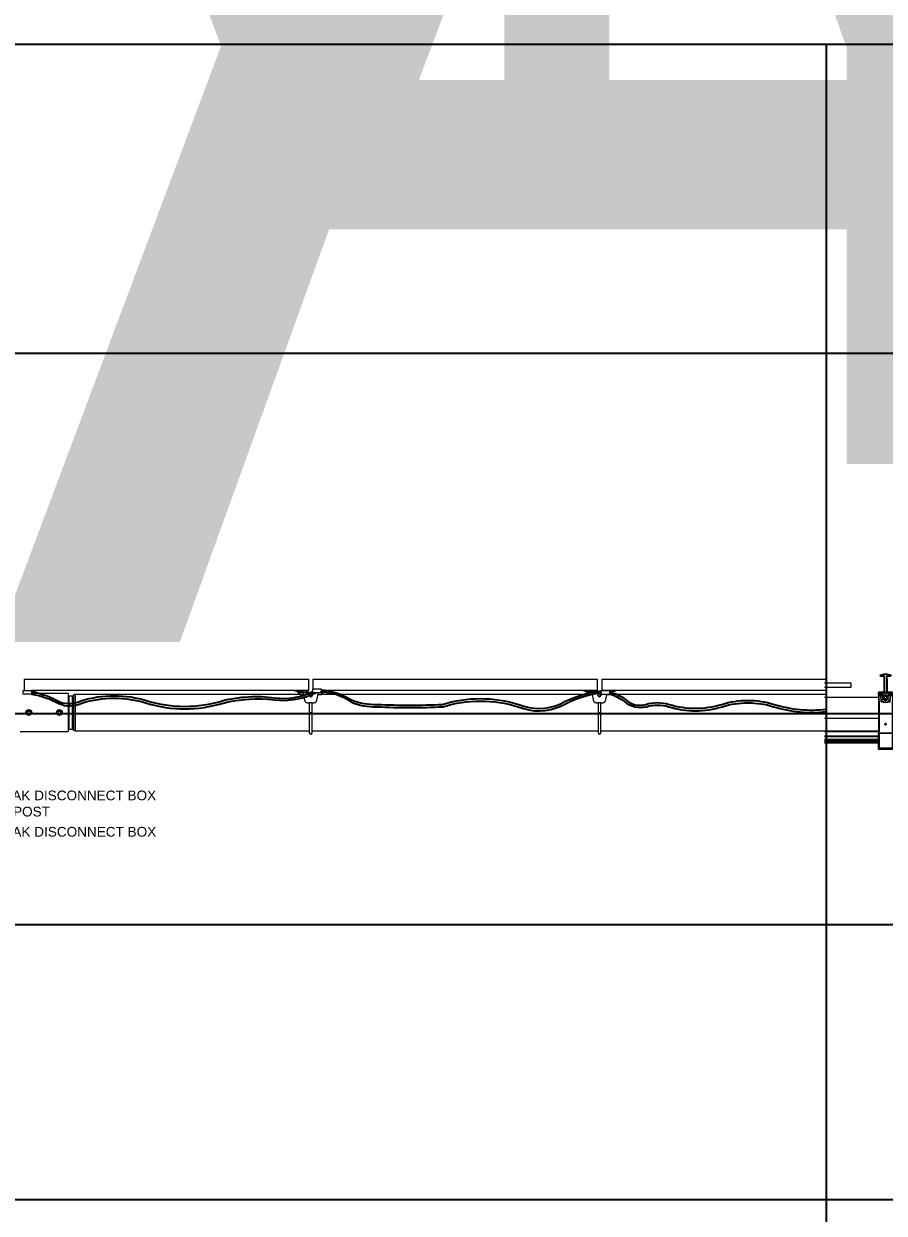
# Model space of a CAD drawing. Header units: feet. Extents: x -17 to 453, y -41 to 31.
# Drawn here: x 61.9 to 67.08, y 3.27 to 10.44 of the extents above; entities that cross this region are included whole.
import ezdxf
from ezdxf import colors
from ezdxf.entities.mleader import LeaderData, LeaderLine
from ezdxf.enums import TextEntityAlignment as Align
from ezdxf.math import Vec2, Vec3

# ---------------------------------------------------------------- set-up
doc = ezdxf.new("R2018")
doc.units = ezdxf.units.FT
doc.header["$MEASUREMENT"] = 0
for name, color, linetype in [('ATI CENTER SUPPORT', 7, 'Continuous'), ('ATI_EARTH', 34, 'Continuous'), ('DC FEEEDERS', 1, 'Continuous'), ('DC STRING CABLES', 30, 'Continuous'), ('E-DETL', 1, 'Continuous'), ('G-ANNO-TEXT', 1, 'Continuous'), ('S-ERTH', 9, 'Continuous'), ('S-TRACKER TABLE', 252, 'Continuous'), ('STRINGS', 30, 'Continuous')]:
    doc.layers.add(name, color=color, linetype=linetype)
doc.layers.add('G-NPLT', color=67, linetype='Continuous', plot=False)
doc.styles.add('NEI-A', font='arial.ttf')
doc.styles.get("Standard").update_dxf_attribs({"font": 'arial.ttf'})

# ---------------------------------------------------------------- blocks, each defined once
blk = doc.blocks.new('DETAIL_TITLE')
at = {"style": 'NEI-A', "flags": 8}
blk.add_attdef('#', text='', height=0.2, dxfattribs=at).set_placement((0.5922, -0.5109), align=Align.MIDDLE_CENTER)
at = {"lineweight": 30, "style": '', "flags": 104}
blk.add_attdef('DETAIL_TITLE', text='', height=0.2, dxfattribs=at).set_placement((0.9099, -0.5251), align=Align.BOTTOM_LEFT)
at = {"style": 'NEI-A'}
for tag, p in [('SCALE:', (0.9386, -0.7379)), ('1"_=_', (1.5474, -0.7379))]:
    blk.add_attdef(tag, text='', height=0.1, dxfattribs=at).set_placement(p, align=Align.BOTTOM_LEFT)
blk = doc.blocks.new('CLAMP')
at = {"color": 3, "linetype": 'Continuous', "lineweight": 15}
for p, q in [((-0.0144, 0.1299), (-0.0144, 0.1287)), ((-0.0048, 0.1326), (-0.0142, 0.1302)), ((-0.0048, 0.1315), (-0.0142, 0.129)), ((-0.0142, 0.1302), (-0.0142, 0.129)), ((-0.0131, 0.1275), (-0.004, 0.1275)), ((-0.0048, 0.1326), (-0.0048, 0.1315)), ((0.0048, 0.1326), (-0.0048, 0.1326)), ((0.0048, 0.1315), (-0.0048, 0.1315)), ((-0.0032, 0.1267), (-0.0032, 0.091)), ((0.0032, 0.1242), (0.0032, 0.1267)), ((0.004, 0.1275), (0.0131, 0.1275)), ((0.0048, 0.1326), (0.0048, 0.1315)), ((0.0142, 0.1302), (0.0048, 0.1326)), ((0.0142, 0.129), (0.0048, 0.1315)), ((0.0142, 0.1302), (0.0142, 0.129)), ((0.0144, 0.1299), (0.0144, 0.1287)), ((0.0032, 0.091), (0.0032, 0.1242)), ((-0.0182, 0.0808), (-0.0182, 0.0839)), ((-0.0182, 0.0782), (-0.0182, 0.0808)), ((-0.0182, 0.0808), (-0.0117, 0.0808)), ((-0.0182, 0.0782), (-0.0182, 0.0778)), ((-0.0182, 0.0782), (-0.0117, 0.0782)), ((-0.0182, 0.0778), (-0.0182, 0.0758)), ((-0.0117, 0.0778), (-0.0182, 0.0778)), ((-0.0182, 0.0758), (-0.0182, -0.0236)), ((-0.0117, 0.0758), (-0.0182, 0.0758)), ((-0.0117, 0.0828), (-0.0117, 0.0821)), ((-0.0117, 0.0821), (-0.0117, 0.0755)), ((-0.0117, 0.0652), (-0.0117, 0.0605)), ((-0.0072, 0.0839), (-0.0102, 0.0837)), ((-0.0102, 0.0839), (-0.0102, 0.0837)), ((-0.0036, 0.0766), (-0.0072, 0.0745)), ((-0.0072, 0.0704), (-0.0072, 0.0745)), ((-0.0072, 0.0662), (-0.0072, 0.0704)), ((-0.0072, 0.0662), (-0.0036, 0.0642)), ((-0.0035, 0.0851), (-0.0049, 0.0851)), ((-0.0035, 0.0851), (-0.0049, 0.0851)), ((-0.0049, 0.0848), (-0.0041, 0.0848)), ((-0.0041, 0.0841), (-0.0049, 0.084)), ((-0.0041, 0.0848), (-0.0041, 0.0841)), ((-0.0032, 0.0921), (-0.0037, 0.0916)), ((-0.0037, 0.0916), (-0.0037, 0.0905)), ((-0.0037, 0.0916), (-0.0037, 0.0916)), ((-0.0032, 0.091), (-0.0037, 0.0905)), ((-0.0037, 0.0905), (-0.0032, 0.09)), ((0, 0.0787), (-0.0036, 0.0766)), ((-0.0036, 0.0642), (0, 0.0621)), ((-0.0032, 0.09), (-0.0032, 0.0851)), ((0.0036, 0.0766), (0, 0.0787)), ((0, 0.0621), (0.0036, 0.0642)), ((0.0032, 0.0921), (0.0037, 0.0916)), ((0.0032, 0.091), (0.0037, 0.0905)), ((0.0037, 0.0905), (0.0032, 0.09)), ((0.0032, 0.0839), (0.0032, 0.09)), ((0.0072, 0.0745), (0.0036, 0.0766)), ((0.0036, 0.0642), (0.0072, 0.0662)), ((0.0037, 0.0916), (0.0037, 0.0905)), ((0.0037, 0.0916), (0.0037, 0.0916)), ((0.0102, 0.0837), (0.0072, 0.0839)), ((0.0072, 0.0704), (0.0072, 0.0745)), ((0.0072, 0.0662), (0.0072, 0.0704)), ((0.0102, 0.0839), (0.0102, 0.0837)), ((0.0117, 0.0828), (0.0117, 0.0821)), ((0.0117, 0.0755), (0.0117, 0.0821)), ((0.0117, 0.0808), (0.0182, 0.0808)), ((0.0117, 0.0782), (0.0182, 0.0782)), ((0.0182, 0.0778), (0.0117, 0.0778)), ((0.0182, 0.0758), (0.0117, 0.0758)), ((0.0117, 0.0605), (0.0117, 0.0652)), ((0.0182, 0.0808), (0.0182, 0.0839)), ((0.0182, 0.0782), (0.0182, 0.0808)), ((0.0182, 0.0782), (0.0182, 0.0778)), ((0.0182, 0.0778), (0.0182, 0.0758)), ((0.0182, 0.0758), (0.0182, -0.0236)), ((-0.0101, 0.0589), (-0.0056, 0.0589)), ((0.0056, 0.0589), (0.0101, 0.0589)), ((0.0182, -0.0236), (-0.0182, -0.0236)), ((-0.0182, -0.0633), (-0.0182, -0.0236)), ((0.0182, -0.0633), (0.0182, -0.0236)), ((0.0182, -0.0633), (-0.0182, -0.0633)), ((-0.0182, -0.0657), (-0.0182, -0.0633)), ((0.0182, -0.0657), (-0.0182, -0.0657)), ((0.0182, -0.0657), (0.0182, -0.0633))]:
    blk.add_line(p, q, dxfattribs=at)
at = {"color": 3}
for p, q in [((-0.0182, 0.0839), (0.0182, 0.0839)), ((-0.0182, 0.0612), (-0.0182, -0.0612))]:
    blk.add_line(p, q, dxfattribs=at)
at = {"color": 3, "linetype": 'Continuous', "lineweight": 15}
for radius in [0.0128, 0.0048, 0.0036]:
    blk.add_circle((0, 0.0704), radius, dxfattribs=at)
at = {"color": 3}
blk.add_circle((0, 0), 0.00147, dxfattribs=at)
at = {"color": 3, "linetype": 'Continuous', "lineweight": 15}
for centre, radius, start, end in [((-0.0141, 0.1299), 0.0003, 104.672, 179.9818), ((-0.0141, 0.1287), 0.0003, 104.672, 179.9818), ((-0.0131, 0.1287), 0.00128, 180.0273, 270.0273), ((-0.004, 0.1267), 0.000799, 0.0273, 90.0273), ((0.004, 0.1267), 0.000799, 89.9727, 179.9727), ((0.0131, 0.1287), 0.00128, 269.9727, 359.9727), ((0.0141, 0.1299), 0.0003, 0.0182, 75.328), ((0.0141, 0.1287), 0.0003, 0.0182, 75.328), ((-0.0103, 0.0829), 0.00139, 133.1103, 183.5333), ((-0.0101, 0.0821), 0.0016, 93.3224, 179.9748), ((0, 0.0704), 0.00719, 120, 180), ((0, 0.0704), 0.00719, 180, 240), ((-0.0042, 0.0851), 0.00101, 273.3224, 359.9748), ((0, 0.0704), 0.00719, 60, 120), ((0, 0.0704), 0.00719, 240, 300), ((0, 0.0704), 0.00719, 0, 60), ((0, 0.0704), 0.00719, 300, 0), ((0.0101, 0.0821), 0.0016, 0.0252, 86.6776), ((0.0102, 0.0828), 0.00154, 359.0792, 44.4283), ((-0.0101, 0.0605), 0.0016, 180.0273, 270.0273), ((0.0101, 0.0605), 0.0016, 269.9727, 359.9727)]:
    blk.add_arc(centre, radius, start, end, dxfattribs=at)
blk.add_ellipse((-0.0042, 0.0859), major_axis=(0, 0.00107), ratio=0.942202, start_param=3.200091, end_param=4.712389, dxfattribs=at)
blk = doc.blocks.new('*U53')
at = {"color": 1}
blk.add_line((-0.5005, 0.0354), (-0.5005, 0), dxfattribs=at)
at = {"color": 2}
for p, q in [((-0.5, 0.0354), (-0.5, 0)), ((0.545, 0.0354), (0.545, 0))]:
    blk.add_line(p, q, dxfattribs=at)
at = {"color": 1, "extrusion": (1, 0, 0), "const_width": 1.9558, "elevation": -0.5005}
blk.add_lwpolyline([(0, 0), (0.0354, 0)], dxfattribs=at)
at = {"color": 2, "extrusion": (1, 0, 0), "const_width": 1.9558, "elevation": -0.5005}
blk.add_lwpolyline([(0, 0), (0.0354, 0)], dxfattribs=at)
at = {"color": 1, "extrusion": (0, -1, 0), "const_width": 1.9558, "elevation": -0.0354}
blk.add_lwpolyline([(-0.5, 0), (0.545, 0)], dxfattribs=at)
at = {"color": 2, "extrusion": (-1, 0, 0), "const_width": 1.9558, "elevation": -0.5455}
blk.add_lwpolyline([(0, 0), (-0.0354, 0)], dxfattribs=at)
at = {"color": 1, "extrusion": (0, 1, 0), "const_width": 1.9558}
blk.add_lwpolyline([(0.5, 0), (-0.545, 0)], dxfattribs=at)
blk.add_blockref('CLAMP', (-0.5037, -0.0839))
at = {"xscale": -1}
blk.add_blockref('CLAMP', (0.5487, -0.0839), dxfattribs=at)

msp = doc.modelspace()

# ---------------------------------------------------------------- linework, layer by layer
at = {"color": 2}
msp.add_line((67.08071, 6.49034), (67.08071, 6.4099), dxfattribs=at)
at = {"color": 1, "extrusion": (0, -1, 0), "const_width": 4.44955, "elevation": -6.49034}
msp.add_lwpolyline([(66.73364, 0), (67.08071, 0)], dxfattribs=at)
at = {"color": 1, "extrusion": (0, 1, 0), "const_width": 4.44955, "elevation": 6.4099}
msp.add_lwpolyline([(-66.73364, 0), (-67.08071, 0)], dxfattribs=at)
at = {"layer": 'ATI CENTER SUPPORT', "color": 8, "linetype": 'Continuous', "lineweight": 15}
for p, q in [((66.72232, 6.38198), (67.04548, 6.38198)), ((66.72232, 6.25534), (67.04228, 6.25534))]:
    msp.add_line(p, q, dxfattribs=at)
msp.add_lwpolyline([(66.72232, 6.46759), (66.88051, 6.46759), (66.88051, 6.43991), (66.72232, 6.43991)], dxfattribs=at)
at = {"layer": 'ATI_EARTH', "color": 7}
msp.add_lwpolyline([(66.76685, 3.35561), (88.3762, 3.35561)], dxfattribs=at)
at = {"layer": 'DC FEEEDERS'}
for points in [[(67.04808, 6.1752), (66.72232, 6.1752)], [(67.04808, 6.11918), (66.72232, 6.11918)]]:
    msp.add_lwpolyline(points, dxfattribs=at)
at = {"layer": 'DC STRING CABLES', "flags": 128}
for points in [[(66.72232, 6.14623), (67.04808, 6.14623)], [(66.72232, 6.12732), (67.04808, 6.12732)], [(66.72232, 6.10842), (67.04808, 6.10842)]]:
    msp.add_lwpolyline(points, dxfattribs=at)
at = {"layer": 'E-DETL', "color": 10, "linetype": 'Continuous', "lineweight": 0}
for points in [[(61.89406, 6.42274), (61.94368, 6.42274), (61.94368, 6.40007), (61.89406, 6.40007)], [(63.63829, 6.43118), (63.68791, 6.43118), (63.68791, 6.40851), (63.63829, 6.40851)], [(65.37617, 6.42121), (65.42579, 6.42121), (65.42579, 6.39854), (65.37617, 6.39854)]]:
    msp.add_lwpolyline(points, close=True, dxfattribs=at)
at = {"layer": 'G-NPLT'}
msp.add_line((88.37485, 10.31345), (45.09242, 10.31345), dxfattribs=at)
msp.add_lwpolyline([(66.73364, -12.80943), (66.73364, 10.31345)], dxfattribs=at)
at = {"layer": 'S-ERTH'}
msp.add_line((55.84462, 3.35561), (66.76526, 3.35561), dxfattribs=at)
at = {"layer": 'S-TRACKER TABLE', "linetype": 'Continuous', "lineweight": 15}
for p, q in [((61.89957, 6.49034), (61.89957, 6.42274)), ((61.89957, 6.49034), (63.61183, 6.49034)), ((63.61183, 6.49034), (63.61183, 6.4213)), ((63.63945, 6.49034), (65.3517, 6.49034)), ((63.63945, 6.49034), (63.63945, 6.43118)), ((65.3517, 6.49034), (65.3517, 6.4213)), ((65.37932, 6.49034), (66.73364, 6.49034)), ((65.37932, 6.49034), (65.37932, 6.4213)), ((63.61183, 6.4213), (61.94368, 6.4213)), ((61.94368, 6.41508), (61.96689, 6.41508)), ((61.94368, 6.40921), (61.96689, 6.40921)), ((62.1642, 6.40403), (61.94368, 6.40403)), ((61.94531, 6.40921), (61.94531, 6.41508)), ((61.96689, 6.40921), (61.96689, 6.41508)), ((62.1642, 6.40403), (62.1642, 6.17447)), ((62.16744, 6.39186), (62.1642, 6.39186)), ((62.16744, 6.39186), (62.16744, 6.18655)), ((62.18782, 6.3885), (62.16744, 6.3885)), ((62.18782, 6.3885), (62.18782, 6.19)), ((62.19631, 6.39472), (62.19169, 6.39011)), ((62.19169, 6.39011), (62.19169, 6.1884)), ((62.19631, 6.39472), (62.19631, 6.18378)), ((63.56169, 6.39886), (62.20629, 6.39886)), ((62.20629, 6.39886), (62.20629, 6.17965)), ((63.5307, 6.41765), (63.5307, 6.42078)), ((63.5307, 6.42078), (63.59823, 6.42078)), ((63.59823, 6.41765), (63.5307, 6.41765)), ((63.53934, 6.42078), (63.53934, 6.41765)), ((63.56786, 6.40742), (63.55818, 6.40797)), ((63.57913, 6.40742), (63.56786, 6.40742)), ((63.57926, 6.4069), (63.57935, 6.40687)), ((63.61177, 6.40701), (63.61513, 6.39282)), ((63.6232, 6.40107), (63.62256, 6.40108)), ((63.62521, 6.38486), (63.62607, 6.38486)), ((63.63615, 6.39282), (63.63951, 6.40701)), ((63.68342, 6.40742), (63.67194, 6.40742)), ((63.6931, 6.40797), (63.68342, 6.40742)), ((65.3517, 6.4213), (63.68791, 6.4213)), ((63.68791, 6.42078), (63.72057, 6.42078)), ((63.68791, 6.41765), (63.72057, 6.41765)), ((65.30157, 6.39886), (63.68957, 6.39886)), ((63.71194, 6.41765), (63.71194, 6.42078)), ((63.72057, 6.42078), (63.72057, 6.41765)), ((65.27058, 6.41765), (65.27058, 6.42078)), ((65.27058, 6.42078), (65.3381, 6.42078)), ((65.3381, 6.41765), (65.27058, 6.41765)), ((65.27921, 6.42078), (65.27921, 6.41765)), ((65.30773, 6.40742), (65.29805, 6.40797)), ((65.319, 6.40742), (65.30773, 6.40742)), ((65.31914, 6.4069), (65.31923, 6.40687)), ((65.35164, 6.40701), (65.355, 6.39282)), ((65.36307, 6.40107), (65.36244, 6.40108)), ((65.36508, 6.38486), (65.36594, 6.38486)), ((65.37602, 6.39282), (65.37738, 6.39854)), ((66.73364, 6.4213), (65.37932, 6.4213)), ((65.42579, 6.42078), (65.46045, 6.42078)), ((65.42579, 6.41765), (65.46045, 6.41765)), ((65.43297, 6.40797), (65.42579, 6.40756)), ((66.73364, 6.39886), (65.42944, 6.39886)), ((65.45182, 6.41765), (65.45182, 6.42078)), ((65.46045, 6.42078), (65.46045, 6.41765)), ((63.61701, 6.3486), (63.61701, 6.16843)), ((63.63427, 6.16843), (63.63427, 6.3486)), ((65.35688, 6.3486), (65.35688, 6.16843)), ((65.37414, 6.16843), (65.37414, 6.3486)), ((63.61701, 6.28925), (63.63427, 6.28925)), ((65.35688, 6.28925), (65.37414, 6.28925)), ((61.87584, 6.17447), (62.1642, 6.17447)), ((62.1642, 6.18655), (62.16744, 6.18655)), ((62.16744, 6.19), (62.18782, 6.19)), ((62.19169, 6.1884), (62.19631, 6.18378)), ((62.20629, 6.17965), (63.61701, 6.17965)), ((63.63427, 6.17965), (65.35688, 6.17965)), ((65.37414, 6.17965), (66.73364, 6.17965))]:
    msp.add_line(p, q, dxfattribs=at)
at = {"layer": 'S-TRACKER TABLE', "linetype": 'Continuous', "lineweight": 15, "flags": 128}
for points in [[(63.54929, 6.41765), (63.55076, 6.41748), (63.55219, 6.41696), (63.55355, 6.41612), (63.5548, 6.41497), (63.55592, 6.41354), (63.55687, 6.41187), (63.55763, 6.41), (63.55818, 6.40797)], [(63.5659, 6.39834), (63.56554, 6.39838), (63.56406, 6.39879), (63.56267, 6.39957), (63.5614, 6.4007), (63.56028, 6.40215), (63.55936, 6.40388), (63.55865, 6.40584), (63.55818, 6.40797)], [(63.55889, 6.41765), (63.5604, 6.41747), (63.56187, 6.41692), (63.56327, 6.41602), (63.56454, 6.4148), (63.56566, 6.41328), (63.56661, 6.41151), (63.56734, 6.40954), (63.56786, 6.40742)], [(63.67143, 6.40678), (63.67167, 6.40691), (63.67051, 6.40704), (63.66458, 6.4075), (63.65874, 6.40786), (63.65322, 6.40756), (63.64774, 6.40725), (63.64351, 6.40733), (63.63951, 6.40701)], [(63.69239, 6.41765), (63.69088, 6.41747), (63.6894, 6.41692), (63.68801, 6.41602), (63.68674, 6.4148), (63.68561, 6.41328), (63.68467, 6.41151), (63.68393, 6.40954), (63.68342, 6.40742)], [(63.6931, 6.40797), (63.69263, 6.40584), (63.69192, 6.40388), (63.69099, 6.40215), (63.68988, 6.4007), (63.68861, 6.39957), (63.68721, 6.39879), (63.68574, 6.39838), (63.68538, 6.39834)], [(63.70199, 6.41765), (63.70052, 6.41748), (63.69909, 6.41696), (63.69773, 6.41612), (63.69647, 6.41497), (63.69536, 6.41354), (63.69441, 6.41187), (63.69365, 6.41), (63.6931, 6.40797)], [(65.28916, 6.41765), (65.29063, 6.41748), (65.29206, 6.41696), (65.29342, 6.41612), (65.29468, 6.41497), (65.29579, 6.41354), (65.29674, 6.41187), (65.2975, 6.41), (65.29805, 6.40797)], [(65.30577, 6.39834), (65.30541, 6.39838), (65.30394, 6.39879), (65.30254, 6.39957), (65.30127, 6.4007), (65.30016, 6.40215), (65.29923, 6.40388), (65.29852, 6.40584), (65.29805, 6.40797)], [(65.29876, 6.41765), (65.30028, 6.41747), (65.30175, 6.41692), (65.30314, 6.41602), (65.30441, 6.4148), (65.30554, 6.41328), (65.30648, 6.41151), (65.30722, 6.40954), (65.30773, 6.40742)], [(65.43297, 6.40797), (65.4325, 6.40584), (65.43179, 6.40388), (65.43087, 6.40215), (65.42975, 6.4007), (65.42848, 6.39957), (65.42709, 6.39879), (65.42561, 6.39838), (65.42526, 6.39834)], [(65.43226, 6.41765), (65.43075, 6.41747), (65.42928, 6.41692), (65.42789, 6.41602), (65.42661, 6.4148), (65.42579, 6.4137)], [(65.44186, 6.41765), (65.44039, 6.41748), (65.43896, 6.41696), (65.4376, 6.41612), (65.43635, 6.41497), (65.43523, 6.41354), (65.43428, 6.41187), (65.43352, 6.41), (65.43297, 6.40797)]]:
    msp.add_lwpolyline(points, dxfattribs=at)
at = {"layer": 'S-TRACKER TABLE', "linetype": 'Continuous', "lineweight": 15}
for centre, radius in [((61.92683, 6.28925), 0.01756), ((61.92683, 6.28925), 0.01752), ((61.92683, 6.28925), 0.01504), ((62.11117, 6.28925), 0.01756), ((62.11117, 6.28925), 0.01752), ((62.11117, 6.28925), 0.01504), ((61.92683, 6.28925), 0.01435), ((61.92683, 6.28925), 0.0082), ((62.11117, 6.28925), 0.01435), ((62.11117, 6.28925), 0.0082)]:
    msp.add_circle(centre, radius, dxfattribs=at)
for centre, radius, start, end in [((62.18782, 6.39398), 0.00548, 270, 315), ((62.20629, 6.38475), 0.01411, 90, 135), ((63.53742, 6.40384), 0.01381, 18.463751, 89.999955), ((63.5636, 6.41259), 0.01379, 198.469337, 224.484565), ((63.56579, 6.40384), 0.01381, 12.799194, 89.962831), ((63.62521, 6.39521), 0.01036, 193.343638, 270), ((63.62607, 6.39521), 0.01036, 270, 346.656362), ((63.68527, 6.40384), 0.01381, 160.261941, 167.652877), ((63.71385, 6.40384), 0.01381, 90.000045, 161.536249), ((65.2773, 6.40384), 0.01381, 18.463751, 89.999955), ((65.30348, 6.41259), 0.01379, 198.469337, 224.484565), ((65.30566, 6.40384), 0.01381, 12.799194, 89.962831), ((65.36508, 6.39521), 0.01036, 193.343638, 270), ((65.36594, 6.39521), 0.01036, 270, 346.656362), ((65.45373, 6.40384), 0.01381, 90.000045, 161.536249), ((62.18782, 6.18452), 0.00548, 45, 90), ((62.20629, 6.19376), 0.01411, 225, 270), ((63.62564, 6.16843), 0.00863, 180, 0), ((65.36551, 6.16843), 0.00863, 180, 0)]:
    msp.add_arc(centre, radius, start, end, dxfattribs=at)
for centre, major_axis, start_param, end_param in [((63.59407, 6.28568), (0.13272, -0.08454), 2.0782169, 2.1605328), ((63.65721, 6.28568), (0.13272, 0.08454), 0.9810599, 1.0650283), ((65.33394, 6.28568), (0.13272, -0.08454), 2.0782169, 2.1605328)]:
    msp.add_ellipse(centre, major_axis=major_axis, ratio=0.6774366, start_param=start_param, end_param=end_param, dxfattribs=at)
for points, knots in [([(63.55818, 6.40797), (63.55728, 6.40799), (63.55546, 6.40803), (63.55364, 6.40807), (63.55216, 6.40812), (63.55108, 6.40816), (63.55057, 6.4082), (63.55053, 6.40821), (63.55052, 6.40822)], [0, 0, 0, 0, 0.195135, 0.3956774, 0.5110493, 0.7108332, 0.9164585, 1, 1, 1, 1]), ([(63.55057, 6.40823), (63.55072, 6.40776), (63.55112, 6.40657), (63.55174, 6.4054), (63.55225, 6.40476), (63.55229, 6.40471)], [0, 0, 0, 0, 0.3787105, 0.9533114, 1, 1, 1, 1]), ([(63.55077, 6.40761), (63.55079, 6.4075), (63.55085, 6.40731), (63.55094, 6.40713), (63.55099, 6.40706)], [0, 0, 0, 0, 0.5691339, 1, 1, 1, 1]), ([(63.55229, 6.40471), (63.55268, 6.40419), (63.55346, 6.40314), (63.55488, 6.40184), (63.55636, 6.40079), (63.5578, 6.40002), (63.5591, 6.3995), (63.56022, 6.39917), (63.56117, 6.39895), (63.56215, 6.39877), (63.56339, 6.39859), (63.56468, 6.39844), (63.56568, 6.39836), (63.56594, 6.39834)], [0, 0, 0, 0, 0.1061564, 0.2145956, 0.3147609, 0.4055424, 0.484657, 0.5513085, 0.6148671, 0.6898392, 0.8041511, 0.9480646, 1, 1, 1, 1]), ([(63.5659, 6.39834), (63.56739, 6.3982), (63.57181, 6.39778), (63.57708, 6.39709), (63.58088, 6.39632), (63.58169, 6.39615)], [0, 0, 0, 0, 0.2850875, 0.8466189, 1, 1, 1, 1]), ([(63.61177, 6.40701), (63.61177, 6.40701), (63.61048, 6.40728), (63.60764, 6.40736), (63.60266, 6.40715), (63.59748, 6.40764), (63.59174, 6.40804), (63.5864, 6.40743), (63.58285, 6.40712), (63.58068, 6.40705), (63.57958, 6.407), (63.57913, 6.40696), (63.57926, 6.40691), (63.57926, 6.4069)], [0, 0, 0, 0, 0.0000004, 0.1280829, 0.2562085, 0.4330754, 0.6110469, 0.7869616, 0.8749106, 0.9189168, 0.9628947, 0.9992572, 1, 1, 1, 1]), ([(63.57928, 6.40685), (63.5801, 6.40323), (63.58175, 6.39596), (63.58404, 6.38553), (63.58591, 6.37665), (63.58736, 6.36968), (63.58834, 6.36445), (63.58928, 6.36039), (63.59071, 6.35767), (63.59197, 6.35586), (63.59321, 6.35445), (63.59445, 6.35328), (63.59578, 6.35224), (63.59698, 6.35145), (63.5983, 6.35071), (63.59948, 6.35017), (63.60037, 6.34981), (63.60122, 6.34951), (63.60227, 6.34919), (63.6037, 6.34886), (63.60518, 6.34865), (63.60635, 6.34856), (63.60791, 6.34852), (63.61001, 6.34855), (63.61235, 6.34857), (63.61401, 6.34858), (63.61441, 6.34858)], [0, 0, 0, 0, 0.1191455, 0.2395692, 0.3416781, 0.4094226, 0.4665065, 0.511747, 0.5410765, 0.5634036, 0.5816314, 0.6007559, 0.6216618, 0.6445601, 0.6641972, 0.6799347, 0.6870386, 0.6940834, 0.7093793, 0.7282331, 0.7706252, 0.8283763, 0.8851496, 0.9406055, 0.9854966, 1, 1, 1, 1]), ([(63.59823, 6.42078), (63.60016, 6.42059), (63.60402, 6.42021), (63.60912, 6.41725), (63.61304, 6.413), (63.61425, 6.40944), (63.61483, 6.40771)], [0, 0, 0, 0, 0.2538362, 0.5077031, 0.7606847, 1, 1, 1, 1]), ([(63.59823, 6.41765), (63.5998, 6.4175), (63.60295, 6.41719), (63.60711, 6.41478), (63.61031, 6.41132), (63.61129, 6.40842), (63.61177, 6.40701)], [0, 0, 0, 0, 0.2539779, 0.5079863, 0.7611142, 1, 1, 1, 1]), ([(63.61483, 6.40771), (63.6154, 6.40535), (63.61646, 6.4009), (63.61766, 6.39558), (63.61865, 6.39178), (63.62029, 6.38977), (63.62176, 6.38883), (63.6226, 6.38851), (63.62269, 6.38848)], [0, 0, 0, 0, 0.3367818, 0.6354145, 0.7624353, 0.8746394, 0.9868176, 1, 1, 1, 1]), ([(63.61632, 6.40143), (63.61685, 6.40138), (63.6185, 6.40122), (63.62104, 6.40105), (63.62291, 6.40103), (63.62316, 6.40103)], [0, 0, 0, 0, 0.2915508, 0.9038663, 1, 1, 1, 1]), ([(63.63497, 6.40147), (63.63445, 6.40142), (63.63328, 6.40131), (63.63106, 6.40117), (63.62851, 6.40106), (63.62585, 6.40102), (63.62329, 6.40105), (63.62171, 6.40111), (63.62096, 6.40115)], [0, 0, 0, 0, 0.1429837, 0.3206296, 0.4976598, 0.6713217, 0.8443658, 1, 1, 1, 1]), ([(63.62676, 6.38806), (63.62664, 6.38805), (63.62647, 6.38803), (63.6262, 6.38803), (63.62603, 6.38802), (63.62589, 6.38802), (63.62584, 6.38802), (63.62573, 6.38802), (63.62555, 6.38802), (63.6253, 6.38802), (63.62497, 6.38803), (63.62446, 6.38804), (63.62369, 6.38825), (63.62305, 6.38839), (63.62269, 6.38848)], [0, 0, 0, 0, 0.0887927, 0.1252666, 0.1981966, 0.211435, 0.2246733, 0.2379116, 0.290865, 0.3555315, 0.4202074, 0.5262634, 0.726626, 1, 1, 1, 1]), ([(63.62316, 6.40103), (63.6245, 6.40101), (63.62741, 6.40096), (63.63168, 6.40114), (63.63393, 6.40134), (63.63496, 6.40143)], [0, 0, 0, 0, 0.3140238, 0.6863762, 1, 1, 1, 1]), ([(63.63644, 6.40771), (63.63625, 6.40692), (63.63514, 6.40228), (63.63414, 6.39682), (63.63242, 6.39145), (63.63084, 6.38967), (63.62891, 6.38845), (63.62748, 6.38819), (63.62676, 6.38806)], [0, 0, 0, 0, 0.1044081, 0.6100925, 0.713229, 0.8163814, 0.906958, 1, 1, 1, 1]), ([(63.63427, 6.34859), (63.63566, 6.34859), (63.63858, 6.34857), (63.6412, 6.34857), (63.64416, 6.34849), (63.6469, 6.34871), (63.64963, 6.34932), (63.65218, 6.35027), (63.65415, 6.35135), (63.65555, 6.3523), (63.65681, 6.35328), (63.6584, 6.35481), (63.66047, 6.35742), (63.66256, 6.36187), (63.66348, 6.36845), (63.66522, 6.37642), (63.66715, 6.38588), (63.66937, 6.39614), (63.67097, 6.40324), (63.67175, 6.40671)], [0, 0, 0, 0, 0.064094, 0.1348654, 0.1938275, 0.2414861, 0.2798768, 0.3113538, 0.338842, 0.3525788, 0.3695133, 0.3936895, 0.4253512, 0.4805564, 0.5552832, 0.646597, 0.754595, 0.8797714, 1, 1, 1, 1]), ([(63.66939, 6.39614), (63.66977, 6.39622), (63.67315, 6.39693), (63.67849, 6.39766), (63.68341, 6.39815), (63.68537, 6.39834)], [0, 0, 0, 0, 0.0711235, 0.6279397, 1, 1, 1, 1]), ([(63.68537, 6.39834), (63.68539, 6.39834), (63.68616, 6.3984), (63.68752, 6.39855), (63.68903, 6.39875), (63.6903, 6.39898), (63.6916, 6.39931), (63.69295, 6.39979), (63.69445, 6.40051), (63.69605, 6.40156), (63.69759, 6.40289), (63.69842, 6.40397), (63.69881, 6.40449)], [0, 0, 0, 0, 0.0033685, 0.1540689, 0.3103701, 0.4119451, 0.4922782, 0.5700827, 0.6618636, 0.7738021, 0.890622, 1, 1, 1, 1]), ([(63.70076, 6.40822), (63.70075, 6.40821), (63.70071, 6.4082), (63.7002, 6.40816), (63.69913, 6.40812), (63.69765, 6.40807), (63.69584, 6.40803), (63.69402, 6.40799), (63.6931, 6.40797)], [0, 0, 0, 0, 0.0835415, 0.2833245, 0.4889507, 0.6043226, 0.7994559, 1, 1, 1, 1]), ([(63.69881, 6.40449), (63.69889, 6.40458), (63.69949, 6.4053), (63.70017, 6.40656), (63.70056, 6.40779), (63.7007, 6.40823)], [0, 0, 0, 0, 0.083774, 0.667346, 1, 1, 1, 1]), ([(65.29805, 6.40797), (65.29715, 6.40799), (65.29533, 6.40803), (65.29351, 6.40807), (65.29203, 6.40812), (65.29096, 6.40816), (65.29045, 6.4082), (65.29041, 6.40821), (65.29039, 6.40822)], [0, 0, 0, 0, 0.195135, 0.3956774, 0.5110493, 0.7108332, 0.9164585, 1, 1, 1, 1]), ([(65.29044, 6.40823), (65.2906, 6.40776), (65.29099, 6.40657), (65.29162, 6.4054), (65.29213, 6.40476), (65.29216, 6.40471)], [0, 0, 0, 0, 0.3787105, 0.9533114, 1, 1, 1, 1]), ([(65.29064, 6.40761), (65.29067, 6.4075), (65.29072, 6.40731), (65.29082, 6.40713), (65.29086, 6.40706)], [0, 0, 0, 0, 0.5691339, 1, 1, 1, 1]), ([(65.29216, 6.40471), (65.29255, 6.40419), (65.29333, 6.40314), (65.29475, 6.40184), (65.29623, 6.40079), (65.29767, 6.40002), (65.29898, 6.3995), (65.30009, 6.39917), (65.30104, 6.39895), (65.30202, 6.39877), (65.30326, 6.39859), (65.30455, 6.39844), (65.30555, 6.39836), (65.30582, 6.39834)], [0, 0, 0, 0, 0.1061564, 0.2145956, 0.3147609, 0.4055424, 0.484657, 0.5513085, 0.6148671, 0.6898392, 0.8041511, 0.9480646, 1, 1, 1, 1]), ([(65.30578, 6.39834), (65.30727, 6.3982), (65.31169, 6.39778), (65.31695, 6.39709), (65.32075, 6.39632), (65.32157, 6.39615)], [0, 0, 0, 0, 0.2850875, 0.8466189, 1, 1, 1, 1]), ([(65.35164, 6.40701), (65.35164, 6.40701), (65.35035, 6.40728), (65.34751, 6.40736), (65.34254, 6.40715), (65.33736, 6.40764), (65.33161, 6.40804), (65.32628, 6.40743), (65.32272, 6.40712), (65.32055, 6.40705), (65.31945, 6.407), (65.31901, 6.40696), (65.31913, 6.40691), (65.31914, 6.4069)], [0, 0, 0, 0, 0.0000004, 0.1280829, 0.2562085, 0.4330754, 0.6110469, 0.7869616, 0.8749106, 0.9189168, 0.9628947, 0.9992572, 1, 1, 1, 1]), ([(65.31915, 6.40685), (65.31997, 6.40323), (65.32163, 6.39596), (65.32391, 6.38553), (65.32578, 6.37665), (65.32723, 6.36968), (65.32821, 6.36445), (65.32916, 6.36039), (65.33058, 6.35767), (65.33185, 6.35586), (65.33308, 6.35445), (65.33433, 6.35328), (65.33565, 6.35224), (65.33686, 6.35145), (65.33817, 6.35071), (65.33936, 6.35017), (65.34024, 6.34981), (65.34109, 6.34951), (65.34215, 6.34919), (65.34358, 6.34886), (65.34505, 6.34865), (65.34623, 6.34856), (65.34778, 6.34852), (65.34989, 6.34855), (65.35223, 6.34857), (65.35388, 6.34858), (65.35428, 6.34858)], [0, 0, 0, 0, 0.1191455, 0.2395692, 0.3416781, 0.4094226, 0.4665065, 0.511747, 0.5410765, 0.5634036, 0.5816314, 0.6007559, 0.6216618, 0.6445601, 0.6641972, 0.6799347, 0.6870386, 0.6940834, 0.7093793, 0.7282331, 0.7706252, 0.8283763, 0.8851496, 0.9406055, 0.9854966, 1, 1, 1, 1]), ([(65.3381, 6.42078), (65.34003, 6.42059), (65.34389, 6.42021), (65.34899, 6.41725), (65.35292, 6.413), (65.35412, 6.40944), (65.35471, 6.40771)], [0, 0, 0, 0, 0.2538362, 0.5077031, 0.7606847, 1, 1, 1, 1]), ([(65.3381, 6.41765), (65.33968, 6.4175), (65.34282, 6.41719), (65.34698, 6.41478), (65.35018, 6.41132), (65.35116, 6.40842), (65.35164, 6.40701)], [0, 0, 0, 0, 0.2539779, 0.5079863, 0.7611142, 1, 1, 1, 1]), ([(65.35471, 6.40771), (65.35527, 6.40535), (65.35633, 6.4009), (65.35754, 6.39558), (65.35853, 6.39178), (65.36016, 6.38977), (65.36163, 6.38883), (65.36247, 6.38851), (65.36256, 6.38848)], [0, 0, 0, 0, 0.3367818, 0.6354145, 0.7624353, 0.8746394, 0.9868176, 1, 1, 1, 1]), ([(65.35619, 6.40143), (65.35672, 6.40138), (65.35838, 6.40122), (65.36092, 6.40105), (65.36278, 6.40103), (65.36304, 6.40103)], [0, 0, 0, 0, 0.2915508, 0.9038663, 1, 1, 1, 1]), ([(65.37484, 6.40147), (65.37432, 6.40142), (65.37315, 6.40131), (65.37093, 6.40117), (65.36838, 6.40106), (65.36573, 6.40102), (65.36316, 6.40105), (65.36158, 6.40111), (65.36083, 6.40115)], [0, 0, 0, 0, 0.1429837, 0.3206296, 0.4976598, 0.6713217, 0.8443658, 1, 1, 1, 1]), ([(65.36664, 6.38806), (65.36651, 6.38805), (65.36634, 6.38803), (65.36607, 6.38803), (65.3659, 6.38802), (65.36577, 6.38802), (65.36571, 6.38802), (65.3656, 6.38802), (65.36542, 6.38802), (65.36517, 6.38802), (65.36485, 6.38803), (65.36434, 6.38804), (65.36356, 6.38825), (65.36293, 6.38839), (65.36256, 6.38848)], [0, 0, 0, 0, 0.0887927, 0.1252666, 0.1981966, 0.211435, 0.2246733, 0.2379116, 0.290865, 0.3555315, 0.4202074, 0.5262634, 0.726626, 1, 1, 1, 1]), ([(65.36304, 6.40103), (65.36437, 6.40101), (65.36729, 6.40096), (65.37155, 6.40114), (65.3738, 6.40134), (65.37483, 6.40143)], [0, 0, 0, 0, 0.3140238, 0.6863762, 1, 1, 1, 1]), ([(65.37632, 6.40771), (65.37613, 6.40692), (65.37502, 6.40228), (65.37402, 6.39682), (65.37229, 6.39145), (65.37071, 6.38967), (65.36878, 6.38845), (65.36736, 6.38819), (65.36664, 6.38806)], [0, 0, 0, 0, 0.1044081, 0.6100925, 0.713229, 0.8163814, 0.906958, 1, 1, 1, 1]), ([(65.37414, 6.34859), (65.37553, 6.34859), (65.37845, 6.34857), (65.38107, 6.34857), (65.38404, 6.34849), (65.38678, 6.34871), (65.3895, 6.34932), (65.39205, 6.35027), (65.39403, 6.35135), (65.39542, 6.3523), (65.39668, 6.35328), (65.39827, 6.35481), (65.40035, 6.35742), (65.40243, 6.36187), (65.40335, 6.36845), (65.40509, 6.37642), (65.40702, 6.38588), (65.40865, 6.39341), (65.40962, 6.39778), (65.40979, 6.39854)], [0, 0, 0, 0, 0.064094, 0.1348654, 0.19382749, 0.24148614, 0.27987681, 0.31135379, 0.33884198, 0.35257875, 0.36951329, 0.39368947, 0.42535125, 0.48055635, 0.5552832, 0.646597, 0.754595, 0.87977143, 0.90575023, 0.90575023, 0.90575023, 0.90575023]), ([(65.40926, 6.39614), (65.40964, 6.39622), (65.41302, 6.39693), (65.41836, 6.39766), (65.42328, 6.39815), (65.42525, 6.39834)], [0, 0, 0, 0, 0.0711235, 0.6279397, 1, 1, 1, 1]), ([(65.42525, 6.39834), (65.42526, 6.39834), (65.42604, 6.3984), (65.42739, 6.39855), (65.4289, 6.39875), (65.43018, 6.39898), (65.43147, 6.39931), (65.43282, 6.39979), (65.43433, 6.40051), (65.43593, 6.40156), (65.43747, 6.40289), (65.43829, 6.40397), (65.43869, 6.40449)], [0, 0, 0, 0, 0.0033685, 0.1540689, 0.3103701, 0.4119451, 0.4922782, 0.5700827, 0.6618636, 0.7738021, 0.890622, 1, 1, 1, 1]), ([(65.44063, 6.40822), (65.44062, 6.40821), (65.44058, 6.4082), (65.44008, 6.40816), (65.43901, 6.40812), (65.43753, 6.40807), (65.43571, 6.40803), (65.4339, 6.40799), (65.43297, 6.40797)], [0, 0, 0, 0, 0.0835415, 0.2833245, 0.4889507, 0.6043226, 0.7994559, 1, 1, 1, 1]), ([(65.43869, 6.40449), (65.43876, 6.40458), (65.43936, 6.4053), (65.44004, 6.40656), (65.44043, 6.40779), (65.44058, 6.40823)], [0, 0, 0, 0, 0.083774, 0.667346, 1, 1, 1, 1]), ([(63.61441, 6.34858), (63.61463, 6.34858), (63.6155, 6.34859), (63.61636, 6.34859), (63.61701, 6.34858)], [0, 0, 0, 0, 0.2563614, 1, 1, 1, 1]), ([(63.62564, 6.34861), (63.6254, 6.34861), (63.6242, 6.34861), (63.62207, 6.34861), (63.61953, 6.3486), (63.61764, 6.3486), (63.61662, 6.3486), (63.61668, 6.3486), (63.6167, 6.3486)], [0, 0, 0, 0, 0.0501807, 0.253329, 0.4564772, 0.6711541, 0.8858312, 1, 1, 1, 1]), ([(63.63463, 6.3486), (63.63465, 6.3486), (63.63481, 6.3486), (63.63412, 6.3486), (63.63255, 6.3486), (63.63011, 6.34861), (63.62767, 6.34861), (63.62615, 6.34861), (63.62564, 6.34861)], [0, 0, 0, 0, 0.0333735, 0.2481059, 0.462839, 0.6775725, 0.8923058, 1, 1, 1, 1]), ([(65.35428, 6.34858), (65.3545, 6.34858), (65.35537, 6.34859), (65.35624, 6.34859), (65.35688, 6.34858)], [0, 0, 0, 0, 0.2563614, 1, 1, 1, 1]), ([(65.36551, 6.34861), (65.36528, 6.34861), (65.36408, 6.34861), (65.36194, 6.34861), (65.3594, 6.3486), (65.35751, 6.3486), (65.35649, 6.3486), (65.35656, 6.3486), (65.35658, 6.3486)], [0, 0, 0, 0, 0.0501807, 0.253329, 0.4564772, 0.6711541, 0.8858312, 1, 1, 1, 1]), ([(65.37451, 6.3486), (65.37453, 6.3486), (65.37469, 6.3486), (65.37399, 6.3486), (65.37243, 6.3486), (65.36998, 6.34861), (65.36755, 6.34861), (65.36602, 6.34861), (65.36551, 6.34861)], [0, 0, 0, 0, 0.0333735, 0.2481059, 0.462839, 0.6775725, 0.8923058, 1, 1, 1, 1])]:
    msp.add_open_spline(points, degree=3, knots=knots, dxfattribs=at)
for points in [[(63.63644, 6.40771), (63.63698, 6.40928), (63.63752, 6.41085), (63.63829, 6.41228)], [(63.63951, 6.40701), (63.63968, 6.40751), (63.63986, 6.40801), (63.64004, 6.40851)]]:
    msp.add_open_spline(points, degree=3, dxfattribs=at)
at = {"layer": 'STRINGS'}
for points in [[(62.11505, 6.35243, 0.0632594), (61.94368, 6.41474, 0.0632594)], [(61.94368, 6.4004, -0.0850707), (62.10835, 6.3431, 0.2184892), (62.24673, 6.34641, -0.1509466), (62.63606, 6.34641, 0.1509466), (63.09732, 6.34641, -0.0881674), (63.40851, 6.36549, 0.144391), (63.65555, 6.40851)], [(62.11505, 6.35243, 0.1854745), (62.24241, 6.36038, -0.1509466), (62.64038, 6.36038, 0.1509466), (63.09301, 6.36038, -0.0944276), (63.4097, 6.3781, 0.1493492), (63.63829, 6.41532)], [(63.68791, 6.42698, -0.111716), (63.86655, 6.36783, 0.1148919), (64.02868, 6.33855, 0.0264069), (64.41802, 6.33855, -0.1509466), (64.87928, 6.33855, 0.212445), (65.13022, 6.34218, -0.0952937), (65.37617, 6.41943)], [(63.68791, 6.41315, -0.1453626), (63.86773, 6.3546, 0.1221936), (64.02437, 6.32459, 0.0296519), (64.42233, 6.32459, -0.1509466), (64.87496, 6.32459, 0.213825), (65.13589, 6.32943, -0.1022132), (65.37617, 6.40766)], [(65.42579, 6.41348, -0.1077055), (65.5229, 6.36852, 0.2836232), (65.6442, 6.33855, -0.1509466), (65.78528, 6.33855, 0.1509466), (66.1019, 6.33855, -0.1509466), (66.41774, 6.33855, 0.1045623), (66.73364, 6.30964, 0.1045623)], [(65.42579, 6.40064, -0.1101155), (65.51584, 6.35512, 0.2410217), (65.64851, 6.32459, -0.1509466), (65.78096, 6.32459, 0.1509466), (66.10621, 6.32459, -0.1509466), (66.41343, 6.32459, 0.1040063), (66.73364, 6.29493, 0.1040063)]]:
    msp.add_lwpolyline(points, format="xyb", dxfattribs=at)

# ---------------------------------------------------------------- block references
at = {"xscale": -2.275051939133412, "yscale": 2.275051939133412, "zscale": 2.275051939133412}
msp.add_blockref('CLAMP', (67.08916, 6.219), dxfattribs=at)
at = {"layer": 'ATI CENTER SUPPORT', "color": 8, "linetype": 'Continuous', "lineweight": 15, "xscale": 2.275051939133412, "yscale": 2.275051939133412, "zscale": 2.275051939133412}
msp.add_blockref('*U53', (68.23553, 6.4099), dxfattribs=at)
at = {"layer": 'G-ANNO-TEXT'}
ref = msp.add_blockref('DETAIL_TITLE', (9.90128, 15.51621), dxfattribs=at)
lines = msp.add_mtext('{\\LSTEEL SUPPORT POST GROUNDING (BELOW GRADE)}', dxfattribs={"layer": '0', "insert": (10.81118, 15.29107), "char_height": 7.5055471, "attachment_point": 1})
ref.add_attrib('DETAIL_TITLE', '', (10.81118, 15.29107)).embed_mtext(lines)
ref = msp.add_blockref('DETAIL_TITLE', (0.15596, 15.44212), dxfattribs=at)
lines = msp.add_mtext('{\\LMECHANICAL COMPRESSION SPLIT BOLT "TEE" CONNECTION}', dxfattribs={"layer": '0', "insert": (1.06586, 15.21699), "char_height": 8.503693, "attachment_point": 1})
ref.add_attrib('DETAIL_TITLE', '', (1.06586, 15.21699)).embed_mtext(lines)
ref = msp.add_blockref('DETAIL_TITLE', (20.05379, 15.51621), dxfattribs=at)
lines = msp.add_mtext('{\\LTYPICAL MV TRANSFORMER GROUNDING}', dxfattribs={"layer": '0', "insert": (20.96368, 15.29107), "char_height": 5.6970887, "attachment_point": 1})
ref.add_attrib('DETAIL_TITLE', '', (20.96368, 15.29107)).embed_mtext(lines)
ref = msp.add_blockref('DETAIL_TITLE', (29.38739, 15.51621), dxfattribs=at)
lines = msp.add_mtext('{\\LTYPICAL MV TRANSFORMER GROUNDING}', dxfattribs={"layer": '0', "insert": (30.29729, 15.29107), "char_height": 5.6970887, "attachment_point": 1})
ref.add_attrib('DETAIL_TITLE', '', (30.29729, 15.29107)).embed_mtext(lines)

# ---------------------------------------------------------------- next in the draw order: leaders
ml = msp.add_multileader_mtext('Standard', dxfattribs=at)
ml.set_content('\\pxql,t3.00005;LOAD BREAK DISCONNECT BOX', color=256, style='NEI-A')
ml.set_leader_properties()
ml.build(insert=Vec2(0, 0))
ml.multileader.update_dxf_attribs({"dogleg_length": 0.89968, "arrow_head_size": 0.08769})
ctx = ml.context
ctx.base_point, ctx.char_height, ctx.arrow_head_size, ctx.landing_gap_size, ctx.plane_origin = Vec3(61.37045, 5.57055), 0.0584567, 0.08769, 0.04489, Vec3(83.16987, -10.71561)
notes = []
notes.append((ctx, [(0, (1, 1, 0), (61.34415, 5.57055), (1, 0), 0.0263, [(1, [(61.08253, 5.51521)], 0, [])])]))
ctx.mtext.insert, ctx.mtext.width, ctx.mtext.flow_direction = Vec3(61.41533, 5.60028), 1.2797341, 5
ctx.mtext.has_bg_fill, ctx.mtext.bg_color, ctx.mtext.bg_scale_factor, ctx.mtext.bg_transparency, ctx.mtext.use_window_bg_color = 1, -1073741824, 1.5, 0, 1
for ctx, leaders in notes:
    for number, flags, end, landing, length, lines in leaders:
        leader = LeaderData()
        leader.index, (leader.has_last_leader_line, leader.has_dogleg_vector, leader.attachment_direction) = number, flags
        leader.last_leader_point, leader.dogleg_vector, leader.dogleg_length = Vec3(end), Vec3(landing), length
        for number, points, colour, breaks in lines:
            line = LeaderLine()
            line.index, line.vertices, line.color, line.breaks = number, Vec3.list(points), colors.encode_raw_color(colour), breaks
            leader.lines.append(line)
        ctx.leaders.append(leader)

# ---------------------------------------------------------------- next in the draw order: leaders
ml = msp.add_multileader_mtext('Standard', dxfattribs=at)
ml.set_content('\\pxql,t3.00005;LOAD BREAK DISCONNECT BOX SUPPORT POST', color=256, style='NEI-A')
ml.set_leader_properties()
ml.build(insert=Vec2(0, 0))
ml.multileader.update_dxf_attribs({"dogleg_length": 0.89968, "arrow_head_size": 0.08769})
ctx = ml.context
ctx.base_point, ctx.char_height, ctx.arrow_head_size, ctx.landing_gap_size, ctx.plane_origin = Vec3(61.3699, 5.78951), 0.0584567, 0.08769, 0.04489, Vec3(83.85634, -11.77676)
notes = []
notes.append((ctx, [(0, (1, 1, 0), (61.3436, 5.78951), (1, 0), 0.0263, [(1, [(60.86529, 5.57549)], 0, [])])]))
ctx.mtext.insert, ctx.mtext.width, ctx.mtext.flow_direction = Vec3(61.41479, 5.81924), 1.3964881, 5
ctx.mtext.has_bg_fill, ctx.mtext.bg_color, ctx.mtext.bg_scale_factor, ctx.mtext.bg_transparency, ctx.mtext.use_window_bg_color = 1, -1073741824, 1.5, 0, 1
for ctx, leaders in notes:
    for number, flags, end, landing, length, lines in leaders:
        leader = LeaderData()
        leader.index, (leader.has_last_leader_line, leader.has_dogleg_vector, leader.attachment_direction) = number, flags
        leader.last_leader_point, leader.dogleg_vector, leader.dogleg_length = Vec3(end), Vec3(landing), length
        for number, points, colour, breaks in lines:
            line = LeaderLine()
            line.index, line.vertices, line.color, line.breaks = number, Vec3.list(points), colors.encode_raw_color(colour), breaks
            leader.lines.append(line)
        ctx.leaders.append(leader)

doc.saveas('drawing.dxf')
